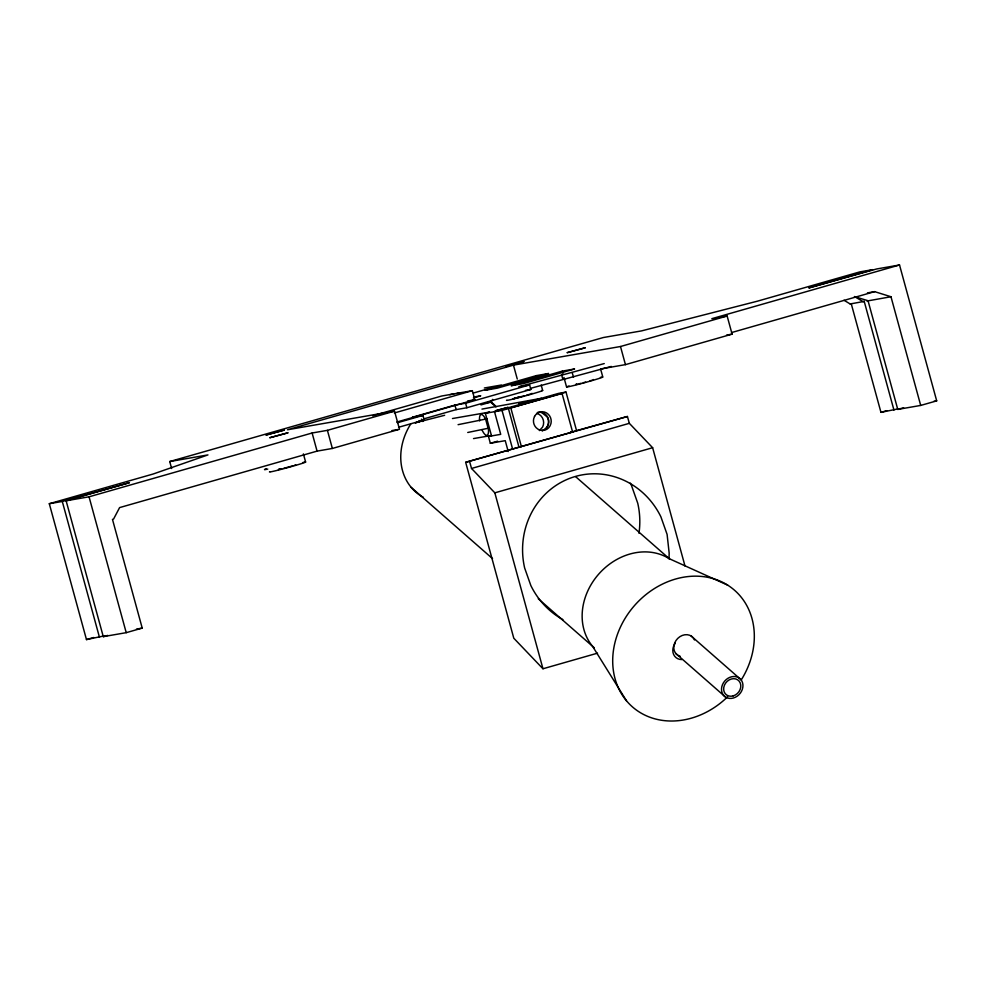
<?xml version="1.0" encoding="UTF-8"?>
<svg xmlns="http://www.w3.org/2000/svg" width="986" height="986" viewBox="0 0 986 986"><rect width="100%" height="100%" fill="white"/><g stroke="black" fill="none" stroke-linecap="round" stroke-linejoin="round"><path stroke-width="1.48" d="M675.139 643.291L673.684 645.966A11.746 9.885 -48.8 0 0 681.905 659.56M480.946 404.913L491.114 402.005L492.68 399.392M539.367 430.586L542.546 427.148A9.392 8.874 80.1 0 0 539.046 414.33L536.889 413.405M278.582 469.398L280.591 468.707M515.284 397.851L514.445 398.245L524.232 395.867M531.676 393.648L532.009 393.315M576.65 384.072L575.812 384.466L577.402 384.195M593.042 379.869L593.375 379.536M294.42 465.343L295.701 464.924M530.394 394.067L526.536 395.226M590.01 380.83L591.76 380.3M292.669 465.873L283.635 468.375M171.638 468.523L169.728 461.547L603.284 337.545L641.504 330.902L757.408 301.186L859.78 271.902L872.77 269.646L808.791 287.949L876.603 268.981L899.528 264.988L936.7 400.858L920.702 405.431L897.765 409.412L868.037 300.73L854.468 296.613M601.324 368.826L625.444 364.635L732.093 334.131L727.138 316.013L620.49 346.517L513.46 365.128L287.493 429.76L394.523 411.15L399.478 429.267L332.368 448.457L317.073 451.12L119.602 507.593L113.55 519.092L112.478 519.4L142.218 628.094L126.22 632.667L103.283 636.648L66.124 500.789L129.4 482.696L62.291 501.455L49.3 503.71L86.472 639.581L105.28 635.65M49.3 503.71L153.224 473.995L207.96 454.903L169.728 461.547M66.124 500.789L89.048 496.808L312.118 433.002L327.414 430.34L394.523 411.15M899.528 264.988L711.843 318.675L727.138 316.013M372.622 415.772L441.753 396.002L472.331 390.678L474.808 399.737L396.853 422.033M394.375 412.974L472.331 390.678M473.329 393.044L501.282 385.045L484.348 387.991M562.365 371.093L511.167 385.736L523.406 383.616L574.591 368.974L562.365 371.093L562.981 373.361M473.391 397.913L480.749 395.805L473.958 396.988M423.783 418.877L456.148 409.621L466.846 407.76L530.838 389.458L529.593 384.922L465.614 403.225L454.916 405.086L412.259 417.288L422.957 415.426L424.19 419.962L398.603 427.271M604.245 363.575L518.895 386.783L529.593 384.922M397.358 422.748L422.957 415.426M530.431 388.373L611.308 366.435M419.58 421.614L415.217 422.858L444.649 415.291M731.55 332.565L874.631 291.646L890.974 296.737L920.702 405.431M844.028 300.274L850.154 303.959L851.214 303.651L880.954 412.345L898.308 408.833M893.945 410.077L864.217 301.396L863.144 301.691L854.579 296.552M491.546 435.935L485.346 413.294L489.611 412.074L452.475 418.532M485.346 413.294L502.034 410.398L566.013 392.095L576.563 430.66M518.956 447.065L508.431 408.561L562.057 393.5L572.595 432.004L465.663 462.311L513.792 638.225L542.966 668.767L597.528 653.163M458.083 424.67L487.01 418.816M467.746 432.484L488.008 428.294M508.221 451.539L505.251 440.668L490.338 443.269L488.489 436.465L491.385 435.639M490.338 443.269L497.61 441.186M465.663 462.311L627.429 416.486L629.327 423.327L652.633 447.718L684.987 565.976M469.632 461.621L471.53 468.461L629.327 423.327M471.53 468.461L494.836 492.84L652.633 447.718M86.472 639.581L93.744 637.498M880.954 412.345L886.771 410.681M103.283 636.648L107.647 635.403M897.765 409.412L903.583 407.748M583.231 382.741L585.598 382.1M578.992 383.825L580.976 383.32M281.651 468.868L278.471 469.521M867.458 292.891L874.631 291.646M850.154 303.959L864.217 301.396M866.965 301.038L890.974 296.737M726.534 335.104L732.093 334.131M525.489 390.382L530.838 389.458M467.537 401.006L474.808 399.737M487.294 402.67L491.114 402.005M566.013 392.095L558.507 393.402L494.516 411.704L500.715 434.345L488.489 436.465M559.617 393.919L562.057 393.5M541.437 398.282L481.957 409.104M418.84 420.886L424.19 419.962M391.935 430.574L397.974 429.526M473.526 438.585L491.348 435.492M627.429 416.486L570.154 432.423L572.595 432.004M933.828 401.351L936.7 400.858M136.487 629.093L142.218 628.094M727.73 585.154L669.272 558.705A58.716 49.411 -48.8 0 0 598.601 574.234A58.716 49.411 -48.8 0 0 592.586 646.323L626.492 700.812M490.202 401.795L495.97 406.861M575.688 476.706L669.74 559.099M691.198 636.019L740.868 679.551A11.746 9.885 -48.8 0 1 733.424 698.002A11.746 9.885 -48.8 0 1 722.405 684.826A11.746 9.885 -48.8 0 1 740.868 679.551M675.866 653.545L725.536 697.077M411.199 487.392L492.544 558.643M538.282 598.749L594.201 647.728M421.49 419.112L422.871 421.527M482.105 429.982L482.376 430.648A10.809 3.55 74 0 0 488.477 429.588L485.617 419.173A10.809 3.55 74 0 0 479.529 420.233L479.627 420.923M620.49 346.517L625.444 364.635M600.585 368.924L602.816 377.071M572.25 372.72L573.495 377.256M563.955 377.465L566.556 386.968M561.552 374.581L562.796 379.117M541.178 385.021L542.67 390.456M513.46 365.128L517.268 379.055M510.871 408.142L521.409 446.633M502.034 410.398L512.584 448.963M494.836 492.84L542.966 668.767M465.614 403.225L466.846 407.76M454.916 405.086L456.148 409.621M327.414 430.34L332.368 448.457M312.118 433.002L317.073 451.12M303.392 453.905L305.623 462.052M89.048 496.808L126.22 632.667M62.291 501.455L99.463 637.313M539.416 412.247A9.392 8.874 80.1 0 1 541.721 412.555L547.193 416.918A9.392 8.874 80.1 0 1 547.378 426.297L546.01 428.244A9.392 8.874 80.1 0 1 542.078 430.685M537.419 412.468A9.392 8.874 80.1 0 1 544.173 413.393L546.047 414.884A9.392 8.874 80.1 0 1 548.524 423.931L547.674 426.198A9.392 8.874 80.1 0 1 542.374 430.574M562.895 619.602A77.512 73.161 80.1 0 1 530.85 585.561L524.638 567.973A77.512 73.161 80.1 0 1 570.105 478.21A77.512 73.161 80.1 0 1 660.879 516.787L667.091 534.387L669.149 552.949A77.512 73.161 80.1 0 1 668.939 558.68M630.239 483.103A77.512 73.161 80.1 0 1 631.533 485.642L637.745 503.242A77.512 73.161 80.1 0 1 638.965 533.253M727.606 696.806A77.512 65.224 -48.8 0 1 614.759 677.616A77.512 65.224 -48.8 0 1 696.769 576.169A77.512 65.224 -48.8 0 1 741.225 679.958M423.388 497.338A58.716 49.411 -48.8 0 1 410.792 423.881M449.826 394.733A58.716 49.411 -48.8 0 1 454.041 393.808M456.863 393.377A58.716 49.411 -48.8 0 1 459.673 393.094M490.264 401.388A58.716 49.411 -48.8 0 1 495.687 406.133M694.489 639.963A11.746 9.885 -48.8 0 0 684.715 634.787A11.746 9.885 -48.8 0 0 674.67 643.008L673.894 645.855A11.746 9.885 -48.8 0 0 680.204 656.294M267.761 469.077A18.796 0.629 -15.3 0 1 266.269 468.831M541.659 390.555A18.796 0.629 -15.3 0 1 526.093 395.669A18.796 0.629 -15.3 0 1 506.767 400.193M600.425 377.404A18.796 0.629 -15.3 0 1 584.587 382.691A18.796 0.629 -15.3 0 1 569.033 385.97M302.998 462.446A18.796 0.629 -15.3 0 1 290.254 466.908A18.796 0.629 -15.3 0 1 269.905 471.678M534.548 416.412L533.709 418.68A9.392 8.874 80.1 0 0 536.187 427.739L538.06 429.23A9.392 8.874 80.1 0 0 550.126 425.779L550.964 423.512A9.392 8.874 80.1 0 0 548.487 414.453L546.614 412.961A9.392 8.874 80.1 0 0 534.548 416.412M266.134 435.011L284.091 430.13L266.134 435.011M269.917 437.698L287.863 432.829L269.917 437.698M505.892 366.435L523.837 361.554L505.892 366.435M495.416 410.805L507.987 407.391L495.416 410.805M567.258 352.655L585.203 347.775L567.258 352.655M518.882 404.1L531.442 400.686L518.882 404.1M513.225 398.763L520.398 396.828L513.225 398.763M536.372 375.617L485.186 390.259L497.412 388.127L548.598 373.484L536.372 375.617M733.19 695.894A9.392 7.9 -48.8 0 0 739.143 681.129A9.392 7.9 -48.8 0 0 724.365 685.356A9.392 7.9 -48.8 0 0 733.19 695.894"/></g></svg>
